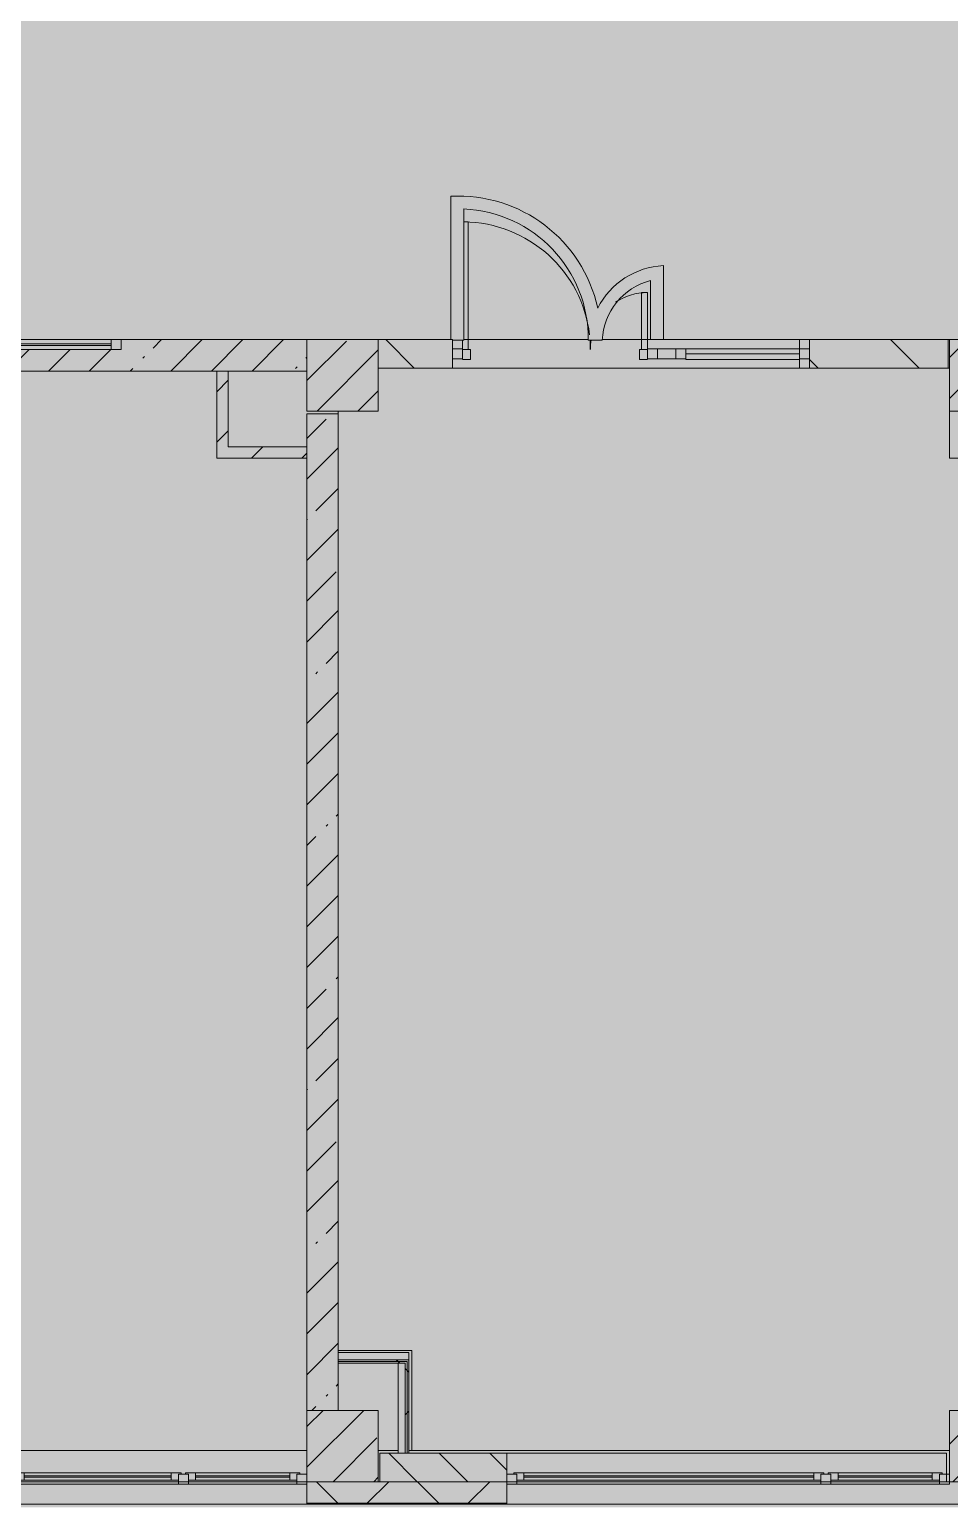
# Model space of a CAD drawing. Header units: millimetres. Extents: x 35147 to 231677, y -8553 to 29000.
# Drawn here: x 150135 to 156577, y -280 to 10072 of the extents above; entities that cross this region are included whole.
import ezdxf

# ---------------------------------------------------------------- set-up
doc = ezdxf.new("R2010")
doc.units = ezdxf.units.MM
doc.layers.add('A-DETL-GENF-2', color=7, linetype='Continuous', lineweight=9, true_color=0xc0c0c0, transparency=0.4)
for name, color, linetype, lineweight, true_color in [('A-DETL-GENF-5', 7, 'Continuous', 5, 0xb7b7b7), ('A-DOOR-3', 7, 'Continuous', 5, 0xe2e2e2), ('A-DOOR-4', 7, 'Continuous', 5, 0xb7b7b7), ('A-FLOR-2', 7, 'Continuous', 5, 0xb7b7b7), ('A-GLAZ-3', 7, 'Continuous', 5, 0x737373), ('A-GLAZ-CURT-3', 7, 'Continuous', 5, 0x737373), ('A-GLAZ-CWMG-4', 7, 'Continuous', 5, 0x737373), ('A-WALL-3', 7, 'Continuous', 9, 0x737373), ('A-WALL-4', 7, 'Continuous', 5, 0x737373), ('I-WALL-1', 7, 'Continuous', 5, 0xe7e7e7), ('I-WALL-4', 7, 'Continuous', 5, 0x737373), ('S-COLS-2', 7, 'Continuous', 5, 0x737373)]:
    doc.layers.add(name, color=color, linetype=linetype, lineweight=lineweight, true_color=true_color)
for name, color, linetype, lineweight in [('A-WALL-2', 7, 'Continuous', 5), ('I-WALL-3', 7, 'Continuous', 5), ('S-COLS-1', 7, 'Continuous', 5)]:
    doc.layers.add(name, color=color, linetype=linetype, lineweight=lineweight)
pattern_1 = [(45, (104667.4, 0), (-285.123, 285.123), []), (45, (104952.5, 0), (-285.123, 285.123), [504.031, -100.806, 16.764, -84.042])]
pattern_2 = [(45, (104667.4, 0), (-176.7767, 176.7767), [])]
pattern_3 = [(45, (104667.4, 0), (-530.33, 530.33), []), (135, (104667.4, 0), (-530.33, -530.33), [])]

# ---------------------------------------------------------------- blocks, each defined once
blk = doc.blocks.new('BSC_Колонна _Прямоугольная - 500х500-V238-2_9_2_птичка')
at = {"layer": 'S-COLS-1'}
h = blk.add_hatch(dxfattribs=at)
h.set_pattern_fill('FP_68', color=256, style=0, pattern_type=2)
h.set_pattern_definition([(45, (-47660, -7650), (-285.123, 285.123), []), (45, (-47374.88, -7650), (-285.123, 285.123), [504.031, -100.806, 16.764, -84.042])])
h.paths.add_polyline_path([(-250, -250), (250, -250), (250, 250), (-250, 250), (-250, 100)])
at = {"layer": 'S-COLS-2'}
for p, q in [((250, 250), (-250, 250)), ((-250, 250), (-250, -250)), ((250, -250), (250, 250)), ((-250, -250), (250, -250))]:
    blk.add_line(p, q, dxfattribs=at)
blk = doc.blocks.new('BSC_Колонна _Прямоугольная - 500х500-V239-2_9_2_птичка')
at = {"layer": 'S-COLS-1'}
h = blk.add_hatch(dxfattribs=at)
h.set_pattern_fill('FP_69', color=256, style=0, pattern_type=2)
h.set_pattern_definition([(45, (-52160, -7650), (-285.123, 285.123), []), (45, (-51874.88, -7650), (-285.123, 285.123), [504.031, -100.806, 16.764, -84.042])])
h.paths.add_polyline_path([(-250, -250), (250, -250), (250, 250), (-250, 250)])
at = {"layer": 'S-COLS-2'}
for p, q in [((250, 250), (-250, 250)), ((-250, 250), (-250, -250)), ((250, -250), (250, 250)), ((-250, -250), (250, -250))]:
    blk.add_line(p, q, dxfattribs=at)
blk = doc.blocks.new('BSC_Колонна _Прямоугольная - 500х500-V245-2_9_2_птичка')
at = {"layer": 'S-COLS-1'}
h = blk.add_hatch(dxfattribs=at)
h.set_pattern_fill('FP_75', color=256, style=0, pattern_type=2)
h.set_pattern_definition([(45, (-47660, -150), (-285.123, 285.123), []), (45, (-47374.88, -150), (-285.123, 285.123), [504.031, -100.806, 16.764, -84.042])])
h.paths.add_polyline_path([(-250, -250), (250, -250), (250, 250), (-250, 250), (-250, 80)])
at = {"layer": 'S-COLS-2'}
for p, q in [((250, 250), (-250, 250)), ((-250, 250), (-250, -250)), ((250, -250), (250, 250)), ((-250, -250), (250, -250))]:
    blk.add_line(p, q, dxfattribs=at)
blk = doc.blocks.new('BSC_Колонна _Прямоугольная - 500х500-V246-2_9_2_птичка')
at = {"layer": 'S-COLS-1'}
h = blk.add_hatch(dxfattribs=at)
h.set_pattern_fill('FP_76', color=256, style=0, pattern_type=2)
h.set_pattern_definition([(45, (-52160, -150), (-285.123, 285.123), []), (45, (-51874.88, -150), (-285.123, 285.123), [504.031, -100.806, 16.764, -84.042])])
h.paths.add_polyline_path([(-250, -250), (250, -250), (250, 250), (-250, 250)])
at = {"layer": 'S-COLS-2'}
for p, q in [((250, 250), (-250, 250)), ((-250, 250), (-250, -250)), ((250, -250), (250, 250)), ((-250, -250), (250, -250))]:
    blk.add_line(p, q, dxfattribs=at)
blk = doc.blocks.new('120_Окно_СКБ_2Ст - 120_Окно_СКБ_2Ст 3100х2500 _мал_ створка слева-2_-V278-2_9_2_птичка')
at = {"layer": 'A-GLAZ-3'}
for p, q in [((-1550, -127), (-1550, -57)), ((-1550, -57), (-1480, -57)), ((1550, -57), (-1550, -57)), ((-1480, -57), (-1480, -127)), ((-720, -87), (-1480, -87)), ((-1480, -87), (-1480, -127)), ((-1430, -137), (-1430, -87)), ((-770, -137), (-770, -87)), ((-720, -127), (-720, -57)), ((-720, -57), (-650, -57)), ((-720, -127), (-720, -87)), ((-650, -57), (-650, -127)), ((1480, -87), (-650, -87)), ((-650, -87), (-650, -127)), ((-600, -137), (-600, -87)), ((1430, -137), (1430, -87)), ((1480, -127), (1480, -57)), ((1480, -57), (1550, -57)), ((1480, -127), (1480, -87)), ((1550, -57), (1550, -127)), ((-1480, -127), (-1550, -127)), ((-1550, -127), (-1500, -127)), ((-1480, -127), (-1500, -127)), ((-1500, -127), (-1500, -137)), ((-1500, -137), (-700, -137)), ((-700, -137), (-1500, -137)), ((-1430, -107), (-770, -107)), ((-770, -117), (-1430, -117)), ((-650, -127), (-720, -127)), ((-700, -127), (-720, -127)), ((-700, -127), (-670, -127)), ((-700, -137), (-700, -127)), ((-650, -127), (-670, -127)), ((-670, -127), (-670, -137)), ((-670, -137), (1500, -137)), ((1500, -137), (-670, -137)), ((-600, -107), (1430, -107)), ((1430, -117), (-600, -117)), ((1550, -127), (1480, -127)), ((1500, -127), (1480, -127)), ((1500, -127), (1550, -127)), ((1500, -137), (1500, -127))]:
    blk.add_line(p, q, dxfattribs=at)
blk = doc.blocks.new('120_Окно_СКБ_2Ст - 120_Окно_СКБ_2Ст 2100х2500 _мал створка СЛЕВА_-V280-2_9_2_птичка')
at = {"layer": 'A-GLAZ-3'}
for p, q in [((-1050, -127), (-1050, -57)), ((-1050, -57), (-980, -57)), ((1050, -57), (-1050, -57)), ((-980, -57), (-980, -127)), ((-220, -87), (-980, -87)), ((-980, -87), (-980, -127)), ((-930, -137), (-930, -87)), ((-270, -137), (-270, -87)), ((-220, -127), (-220, -57)), ((-220, -57), (-150, -57)), ((-220, -127), (-220, -87)), ((-150, -57), (-150, -127)), ((980, -87), (-150, -87)), ((-150, -87), (-150, -127)), ((-100, -137), (-100, -87)), ((930, -137), (930, -87)), ((980, -127), (980, -57)), ((980, -57), (1050, -57)), ((980, -127), (980, -87)), ((1050, -57), (1050, -127)), ((-980, -127), (-1050, -127)), ((-1050, -127), (-1000, -127)), ((-980, -127), (-1000, -127)), ((-1000, -127), (-1000, -137)), ((-1000, -137), (-200, -137)), ((-200, -137), (-1000, -137)), ((-930, -107), (-270, -107)), ((-270, -117), (-930, -117)), ((-150, -127), (-220, -127)), ((-200, -127), (-220, -127)), ((-200, -127), (-170, -127)), ((-200, -137), (-200, -127)), ((-150, -127), (-170, -127)), ((-170, -127), (-170, -137)), ((-170, -137), (1000, -137)), ((1000, -137), (-170, -137)), ((-100, -107), (930, -107)), ((930, -117), (-100, -117)), ((1050, -127), (980, -127)), ((1000, -127), (980, -127)), ((1000, -127), (1050, -127)), ((1000, -137), (1000, -127))]:
    blk.add_line(p, q, dxfattribs=at)
blk = doc.blocks.new('120_Окно_СКБ_1Ст - 120_Окно_СКБ_1Ст 400х1200 EI30-24228621-2_9_2_птичка')
at = {"layer": 'A-GLAZ-3'}
for p, q in [((-600, 40), (-600, 110)), ((-600, 110), (-530, 110)), ((600, 110), (-600, 110)), ((-530, 110), (-530, 40)), ((530, 40), (530, 110)), ((530, 110), (600, 110)), ((600, 110), (600, 40)), ((-530, 40), (-600, 40)), ((-600, 40), (600, 40)), ((530, 80), (-530, 80)), ((530, 70), (-530, 70)), ((600, 40), (530, 40))]:
    blk.add_line(p, q, dxfattribs=at)
blk = doc.blocks.new('Прямоугольный импост - 50 x 70 мм-V390-2_9_2_птичка')
at = {"layer": 'A-GLAZ-CWMG-4'}
for p, q in [((-70, 35), (0, 35)), ((-70, -35), (-70, 35)), ((0, 35), (0, -35)), ((0, -35), (-70, -35))]:
    blk.add_line(p, q, dxfattribs=at)
blk = doc.blocks.new('Дверь_Витражная_остекление_ - ДВН_ДАО_Главный вход_1200 в свету-V398-2_9_2_птичка')
at = {"layer": 'A-DOOR-3'}
for points in [[(-639, 30), (-607, 30), (-607, 925), (-639, 925), (-639, 97), (-647, 97), (-647, 30)], [(647, 30), (647, 430), (607, 430), (607, 30)]]:
    blk.add_hatch(color=256, dxfattribs=at).paths.add_polyline_path(points)
at = {"layer": 'A-DETL-GENF-5'}
for p, q in [((-607, 925), (-639, 925)), ((-607, 30), (-607, 925)), ((647, 430), (607, 430)), ((607, 430), (607, 30)), ((647, 35), (647, 430)), ((-647, 97), (-647, 35)), ((-647, 30), (-607, 30)), ((-592, 30), (-647, 30)), ((-592, -40), (-592, 30)), ((592, -40), (592, 30)), ((592, 30), (647, 30)), ((607, 30), (647, 30)), ((-647, -40), (-592, -40)), ((647, -40), (592, -40))]:
    blk.add_line(p, q, dxfattribs=at)
at = {"layer": 'A-DOOR-4'}
for p, q in [((647, 430), (647, 35)), ((-647, 97), (-647, 35))]:
    blk.add_line(p, q, dxfattribs=at)
for centre, radius, start, end in [((-647, 30), 895, 6.6442, 89.4744), ((647, 30), 400, 90, 124.0488), ((-647, 30), 895, 360, 4.3606), ((647, 30), 400, 170.1518, 180)]:
    blk.add_arc(centre, radius, start, end, dxfattribs=at)
blk = doc.blocks.new('Системная панель - Стемалит - 40мм-V392-2_9_2_птичка')
at = {"layer": 'A-GLAZ-CURT-3'}
for p, q in [((65, 35), (-65, 35)), ((-65, 35), (-65, -35)), ((65, -35), (65, 35)), ((-65, -35), (65, -35))]:
    blk.add_line(p, q, dxfattribs=at)
blk = doc.blocks.new('Прямоугольный импост - 50 x 70 мм-V393-2_9_2_птичка')
at = {"layer": 'A-GLAZ-CWMG-4'}
for p, q in [((-35, 35), (35, 35)), ((-35, -35), (-35, 35)), ((35, 35), (35, -35)), ((35, -35), (-35, -35))]:
    blk.add_line(p, q, dxfattribs=at)
blk = doc.blocks.new('Прямоугольный импост - 50 x 70 мм-V394-2_9_2_птичка')
at = {"layer": 'A-GLAZ-CWMG-4'}
for p, q in [((0, 35), (-70, 35)), ((-70, 35), (-70, -35)), ((0, -35), (0, 35)), ((-70, -35), (0, -35))]:
    blk.add_line(p, q, dxfattribs=at)
blk = doc.blocks.new('Системная панель - Стекло - 40мм-V399-2_9_2_птичка')
at = {"layer": 'A-GLAZ-CURT-3'}
for p, q in [((397.5, 0), (-397.5, 0)), ((-397.5, 0), (-397.5, -40)), ((397.5, -40), (397.5, 0)), ((-397.5, -40), (397.5, -40))]:
    blk.add_line(p, q, dxfattribs=at)
blk = doc.blocks.new('Прямоугольный импост - 50 x 70 мм-V396-2_9_2_птичка')
at = {"layer": 'A-GLAZ-CWMG-4'}
for p, q in [((-35, 35), (35, 35)), ((-35, -35), (-35, 35)), ((35, 35), (35, -35)), ((35, -35), (-35, -35))]:
    blk.add_line(p, q, dxfattribs=at)
blk = doc.blocks.new('Прямоугольный импост - 50 x 70 мм-V397-2_9_2_птичка')
at = {"layer": 'A-GLAZ-CWMG-4'}
blk.add_line((41991, 7835), (41196, 7835), dxfattribs=at)

msp = doc.modelspace()

# ---------------------------------------------------------------- hatches: boundary and pattern name
at = {"layer": 'A-DETL-GENF-2'}
msp.add_hatch(color=256, dxfattribs=at).paths.add_polyline_path([(180508.3, -280), (180527.4, -280), (180527.4, 3300), (189527.4, 3300), (189527.4, 27350), (146577.4, 27350), (146577.4, 23778), (143427.4, 23778), (143427.4, -280), (179580.8, -280)])
at = {"layer": 'A-WALL-2'}
h = msp.add_hatch(dxfattribs=at)
h.set_pattern_fill('FP_94', color=256, style=0, pattern_type=2)
h.set_pattern_definition([(135, (104667.4, 0), (-176.7767, -176.7767), [])])
h.paths.add_polyline_path([(153477.4, -100), (153477.4, 100), (152587.4, 100), (152587.4, -100), (152682.7, -100)])
h = msp.add_hatch(dxfattribs=at)
h.set_pattern_fill('FP_84', color=256, style=0, pattern_type=2)
h.set_pattern_definition([(45, (104667.4, 0), (-353.5534, 353.5534), []), (135, (104667.4, 0), (-353.5534, -353.5534), [])])
h.paths.add_polyline_path([(180367.4, -250), (180367.4, -100), (176227.4, -100), (176227.4, -250), (179580.8, -250)])
h.paths.add_polyline_path([(174015.7, -250), (175327.4, -250), (175327.4, -100), (171727.4, -100), (171727.4, -250), (172160.7, -250)])
h.paths.add_polyline_path([(163477.4, -250), (163477.4, -100), (162727.4, -100), (162727.4, -250), (162885.5, -250)])
h.paths.add_polyline_path([(166595.5, -250), (166727.4, -250), (166727.4, -100), (165577.4, -100), (165577.4, -250), (165668, -250)])
h.paths.add_polyline_path([(161577.4, -250), (161827.4, -250), (161827.4, -100), (161077.4, -100), (161077.4, -250), (161494.2, -250)])
h.paths.add_polyline_path([(169827.4, -250), (170827.4, -250), (170827.4, -100), (169827.4, -100)])
h.paths.add_polyline_path([(157977.4, -250), (157977.4, -100), (156577.4, -100), (156577.4, -250), (157320.3, -250)])
h.paths.add_polyline_path([(153477.4, -250), (153477.4, -100), (152077.4, -100), (152077.4, -250), (152682.7, -250)])
h.paths.add_polyline_path([(149900.2, -250), (149977.4, -250), (149977.4, -100), (149603.7, -100), (149603.7, -250)])
h.paths.add_polyline_path([(147327.4, -250), (148703.7, -250), (148703.7, -100), (147327.4, -100)])
h.paths.add_polyline_path([(143738.3, -250), (144227.4, -250), (144227.4, -100), (143427.4, -100), (143431.3, -250), (143707.4, -250)])
at = {"layer": 'I-WALL-1'}
for points in [[(152791.5, 755), (152791.5, 805), (152297.4, 805), (152297.4, 755), (152682.7, 755)], [(152716.5, 100), (152766.5, 100), (152766.5, 730), (152716.5, 730), (152716.5, 230.5)]]:
    msp.add_hatch(color=256, dxfattribs=at).paths.add_polyline_path(points)
at = {"layer": 'I-WALL-3'}
h = msp.add_hatch(dxfattribs=at)
h.set_pattern_fill('FP_92', color=256, style=0, pattern_type=2)
h.set_pattern_definition(pattern_1)
h.paths.add_polyline_path([(149900.2, 7680), (152077.4, 7680), (152077.4, 7900), (150777.4, 7900), (150777.4, 7830), (149577.4, 7830), (149577.4, 7900), (148077.4, 7900), (148077.4, 7680), (148857.4, 7680)])
h = msp.add_hatch(dxfattribs=at)
h.set_pattern_fill('FP_95', color=256, style=0, pattern_type=2)
h.set_pattern_definition([(135, (104667.4, 0), (-353.5534, -353.5534), [])])
h.paths.add_polyline_path([(155597.4, 7700), (156567.4, 7700), (156567.4, 7900), (155597.4, 7900)])
h.paths.add_polyline_path([(152577.4, 7700), (153097.4, 7700), (153097.4, 7900), (152577.4, 7900), (152577.4, 7750.3)])
h = msp.add_hatch(dxfattribs=at)
h.set_pattern_fill('FP_96', color=256, style=0, pattern_type=2)
h.set_pattern_definition(pattern_2)
h.paths.add_polyline_path([(151527.4, 7070), (151527.4, 7680), (151447.4, 7680), (151447.4, 7070)])
h = msp.add_hatch(dxfattribs=at)
h.set_pattern_fill('FP_92', color=256, style=0, pattern_type=2)
h.set_pattern_definition(pattern_1)
h.paths.add_polyline_path([(152077.4, 400), (152297.4, 400), (152297.4, 7380), (152077.4, 7380), (152077.4, 554.7)])
h = msp.add_hatch(dxfattribs=at)
h.set_pattern_fill('FP_96', color=256, style=0, pattern_type=2)
h.set_pattern_definition(pattern_2)
h.paths.add_polyline_path([(152077.4, 7070), (152077.4, 7150), (151527.4, 7150), (151527.4, 7070), (151755.2, 7070)])
h = msp.add_hatch(dxfattribs=at)
h.set_pattern_fill('FP_184', color=256, style=0, pattern_type=2)
h.set_pattern_definition(pattern_3)
h.paths.add_polyline_path([(152779, 742.5), (152791.5, 742.5), (152791.5, 755), (152297.4, 755), (152297.4, 742.5), (152682.7, 742.5)])
h = msp.add_hatch(dxfattribs=at)
h.set_pattern_fill('FP_184', color=256, style=0, pattern_type=2)
h.set_pattern_definition(pattern_3)
h.paths.add_polyline_path([(152766.5, 730), (152779, 730), (152779, 742.5), (152297.4, 742.5), (152297.4, 730), (152716.5, 730)])
h = msp.add_hatch(dxfattribs=at)
h.set_pattern_fill('FP_184', color=256, style=0, pattern_type=2)
h.set_pattern_definition(pattern_3)
h.paths.add_polyline_path([(152779, 100), (152779, 730), (152766.5, 730), (152766.5, 100)])
h = msp.add_hatch(dxfattribs=at)
h.set_pattern_fill('FP_184', color=256, style=0, pattern_type=2)
h.set_pattern_definition(pattern_3)
h.paths.add_polyline_path([(152779, 100), (152791.5, 100), (152791.5, 742.5), (152779, 742.5), (152779, 230.5)])

# ---------------------------------------------------------------- linework, layer by layer
at = {"layer": 'A-FLOR-2'}
for p, q in [((153085.5, 8904.6), (153085.5, 7900)), ((153175.5, 7897), (153175.5, 8815.2)), ((154574.4, 7900), (154574.4, 8418.4)), ((154484.4, 8314.2), (154484.4, 7900)), ((153097.4, 7897), (153175.5, 7897)), ((153175.5, 7900), (154047.8, 7900)), ((154048, 7897), (154145.9, 7897)), ((154146.3, 7900), (155597.4, 7900)), ((155527.4, 7900), (154574.4, 7900)), ((155527.4, 7835), (155527.4, 7900)), ((156567.4, 7900), (156577.4, 7900)), ((155527.4, 7700), (155527.4, 7760)), ((156577.4, 7700), (156567.4, 7700)), ((152297.4, 7400), (152297.4, 7380)), ((152297.4, 820), (152811.5, 820)), ((152811.5, 820), (152811.5, 120))]:
    msp.add_line(p, q, dxfattribs=at)
for centre, radius, start, end in [((153138, 7906), 1000, 12.44956, 93.01125), ((153138, 7906), 910, 359.43333, 87.64026), ((154599.4, 7875), 544, 92.63401, 153.04618), ((154599.4, 7875), 454, 104.67311, 177.22246)]:
    msp.add_arc(centre, radius, start, end, dxfattribs=at)
at = {"layer": 'A-WALL-3'}
for p, q in [((151527.4, 7680), (151447.4, 7680)), ((152077.4, 7070), (152077.4, 7150)), ((152297.4, 805), (152297.4, 730)), ((152297.4, 755), (152791.5, 755)), ((152297.4, 742.5), (152779, 742.5)), ((152766.5, 730), (152716.5, 730)), ((152766.5, 100), (152766.5, 730)), ((152779, 100), (152779, 742.5)), ((152587.4, -100), (153477.4, -100)), ((152077.4, -250), (153477.4, -250)), ((152077.4, -253), (153477.4, -253))]:
    msp.add_line(p, q, dxfattribs=at)
at = {"layer": 'A-WALL-4'}
for p, q in [((152587.4, 100), (152587.4, -100)), ((152587.4, 100), (156557.4, 100)), ((153477.4, -258), (153477.4, 100)), ((156557.4, -100), (156557.4, 100)), ((152077.4, -100), (152077.4, -258)), ((152577.4, -100), (152587.4, -100)), ((162727.4, -258), (143430.3, -258))]:
    msp.add_line(p, q, dxfattribs=at)
at = {"layer": 'I-WALL-4'}
for p, q in [((152077.4, 7900), (150777.4, 7900)), ((153097.4, 7900), (152577.4, 7900)), ((153097.4, 7700), (153097.4, 7900)), ((153175.5, 7900), (154047.8, 7900)), ((154146.3, 7900), (154484.4, 7900)), ((155527.4, 7900), (156567.4, 7900)), ((155597.4, 7900), (155597.4, 7700)), ((156567.4, 7700), (156567.4, 7900)), ((148857.4, 7680), (151447.4, 7680)), ((151447.4, 7680), (151447.4, 7070)), ((151527.4, 7150), (151527.4, 7680)), ((151527.4, 7680), (152077.4, 7680)), ((156567.4, 7700), (152577.4, 7700)), ((152297.4, 7380), (152077.4, 7380)), ((152077.4, 7380), (152077.4, 7150)), ((152297.4, 805), (152297.4, 7380)), ((156577.4, 7400), (156577.4, 7070)), ((152077.4, 7150), (151527.4, 7150)), ((151447.4, 7070), (152077.4, 7070)), ((152077.4, 7070), (152077.4, 400)), ((156577.4, 7070), (158357.4, 7070)), ((152791.5, 805), (152297.4, 805)), ((152297.4, 400), (152297.4, 730)), ((152297.4, 730), (152716.5, 730)), ((152716.5, 730), (152716.5, 100)), ((152791.5, 100), (152791.5, 805)), ((148356.6, 120), (152077.4, 120)), ((152577.4, 120), (152716.5, 120)), ((152791.5, 120), (156577.4, 120)), ((152077.4, -100), (149977.4, -100)), ((156577.4, -100), (153477.4, -100))]:
    msp.add_line(p, q, dxfattribs=at)

# ---------------------------------------------------------------- block references
at = {"layer": 'A-DOOR-4'}
msp.add_blockref('Дверь_Витражная_остекление_ - ДВН_ДАО_Главный вход_1200 в свету-V398-2_9_2_птичка', (153814.9, 7800), dxfattribs=at)
at = {"layer": 'A-GLAZ-3'}
msp.add_blockref('120_Окно_СКБ_1Ст - 120_Окно_СКБ_1Ст 400х1200 EI30-24228621-2_9_2_птичка', (150177.4, 7790), dxfattribs=at)
at = {"layer": 'A-GLAZ-3', "rotation": 180}
for name, p in [('120_Окно_СКБ_2Ст - 120_Окно_СКБ_2Ст 2100х2500 _мал створка СЛЕВА_-V280-2_9_2_птичка', (151027.4, -175)), ('120_Окно_СКБ_2Ст - 120_Окно_СКБ_2Ст 3100х2500 _мал_ створка слева-2_-V278-2_9_2_птичка', (155027.4, -175))]:
    msp.add_blockref(name, p, dxfattribs=at)
at = {"layer": 'A-GLAZ-CURT-3'}
for name, p in [('Системная панель - Стемалит - 40мм-V392-2_9_2_птичка', (154597.4, 7800)), ('Системная панель - Стекло - 40мм-V399-2_9_2_птичка', (155129.9, 7800))]:
    msp.add_blockref(name, p, dxfattribs=at)
at = {"layer": 'A-GLAZ-CWMG-4', "rotation": 180}
msp.add_blockref('Прямоугольный импост - 50 x 70 мм-V394-2_9_2_птичка', (153097.4, 7800), dxfattribs=at)
at = {"layer": 'A-GLAZ-CWMG-4', "extrusion": (0, 0, -1), "rotation": 180}
for name, p in [('Прямоугольный импост - 50 x 70 мм-V393-2_9_2_птичка', (-154497.4, 7800)), ('Прямоугольный импост - 50 x 70 мм-V396-2_9_2_птичка', (-154697.4, 7800)), ('Прямоугольный импост - 50 x 70 мм-V390-2_9_2_птичка', (-155597.4, 7800))]:
    msp.add_blockref(name, p, dxfattribs=at)
at = {"layer": 'A-GLAZ-CWMG-4'}
msp.add_blockref('Прямоугольный импост - 50 x 70 мм-V397-2_9_2_птичка', (113536.4, 0), dxfattribs=at)
at = {"layer": 'S-COLS-2'}
for name, p in [('BSC_Колонна _Прямоугольная - 500х500-V238-2_9_2_птичка', (152327.4, 7650)), ('BSC_Колонна _Прямоугольная - 500х500-V239-2_9_2_птичка', (156827.4, 7650)), ('BSC_Колонна _Прямоугольная - 500х500-V245-2_9_2_птичка', (152327.4, 150)), ('BSC_Колонна _Прямоугольная - 500х500-V246-2_9_2_птичка', (156827.4, 150))]:
    msp.add_blockref(name, p, dxfattribs=at)

doc.saveas('drawing.dxf')
